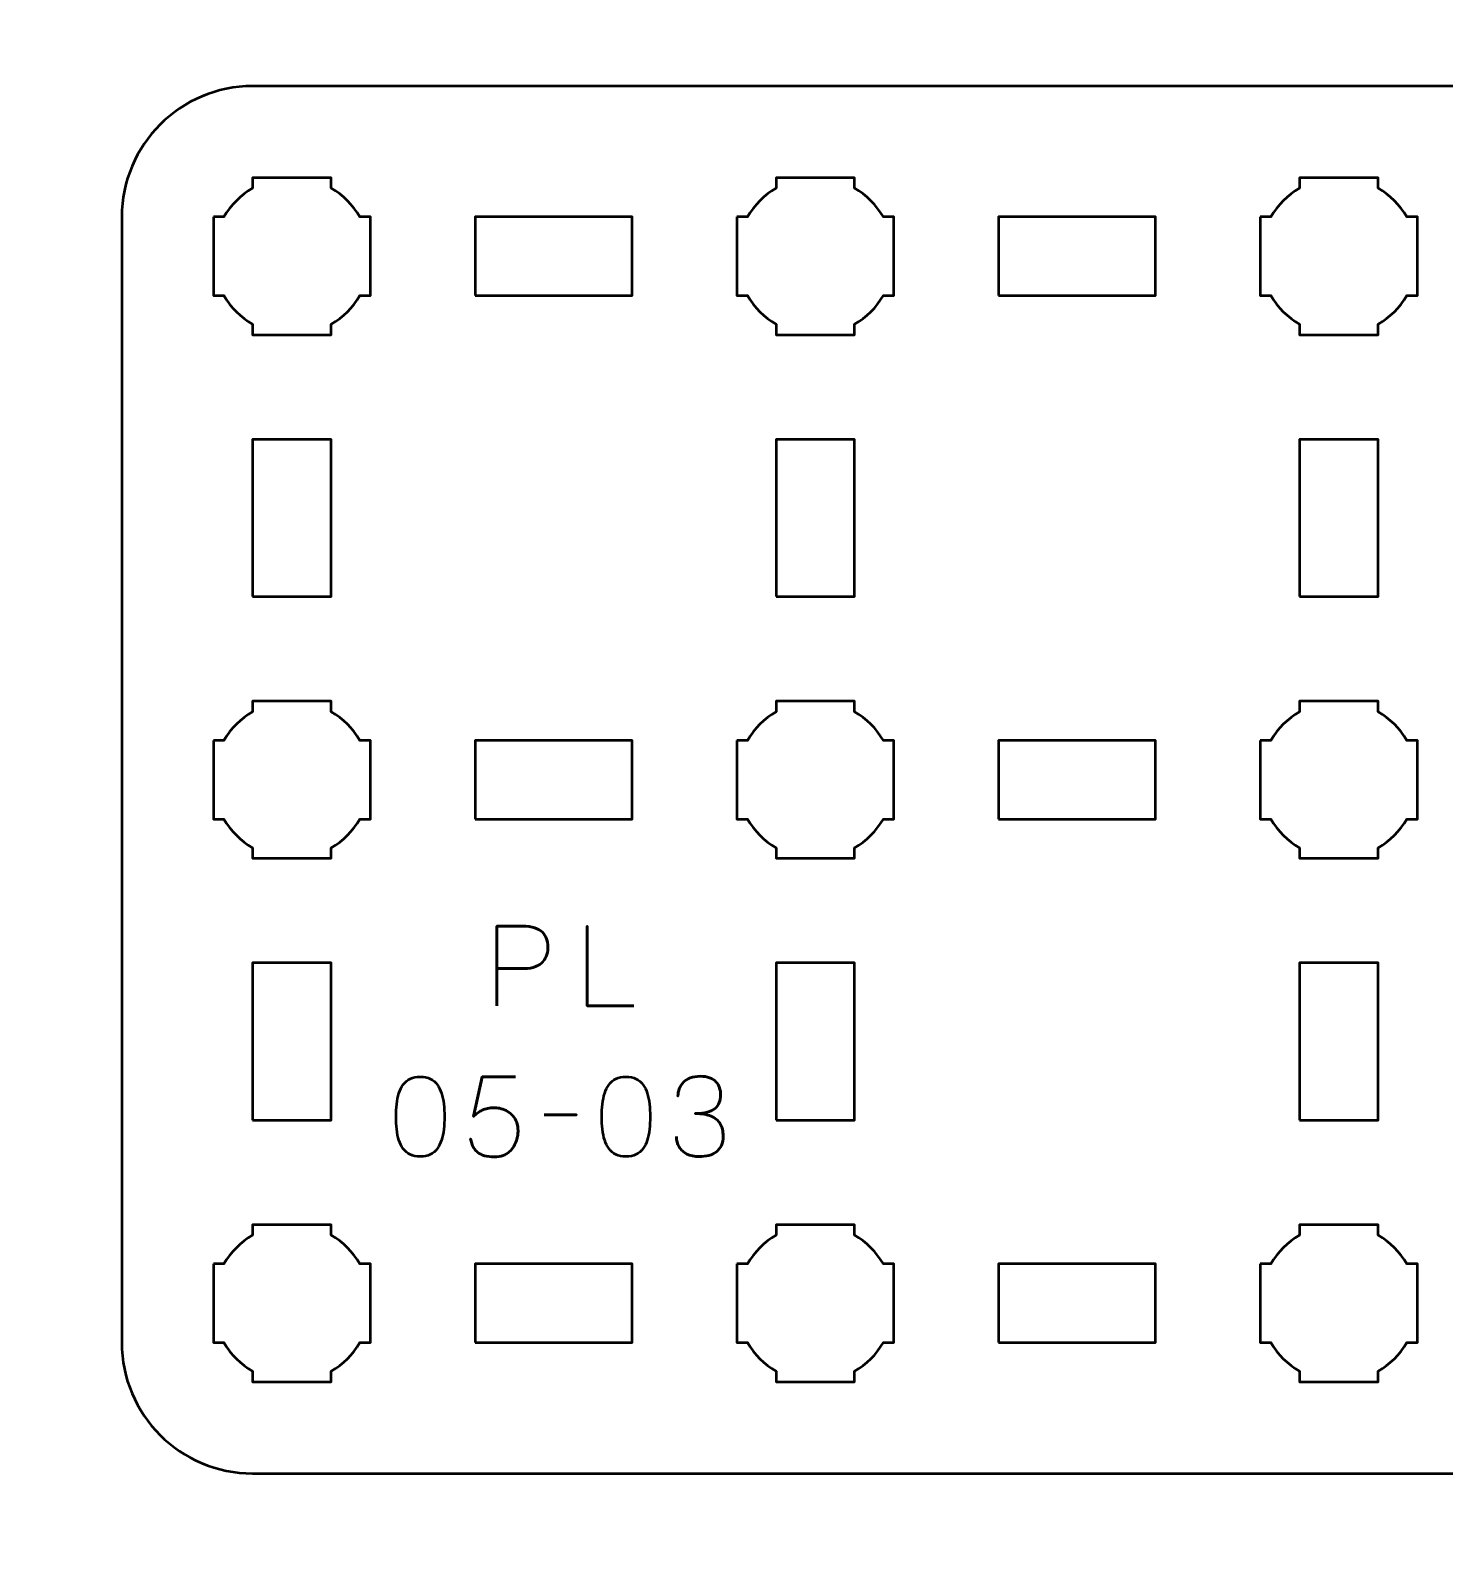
# Model space of a CAD drawing. Header units: centimetres. Extents: x -21 to 0, y -29.7 to 0.
# Drawn here: x -10.5 to -5.09, y -17.75 to -11.99 of the extents above; entities that cross this region are included whole.
import ezdxf

# ---------------------------------------------------------------- set-up
doc = ezdxf.new("R2010")
doc.units = ezdxf.units.CM
doc.header["$MEASUREMENT"] = 0
doc.layers.add('Layer 1', color=7, linetype='Continuous')

msp = doc.modelspace()

# ---------------------------------------------------------------- linework, layer by layer
at = {"layer": 'Layer 1', "lineweight": 53}
for points in [[(-8.8, -13), (-8.2, -13), (-8.2, -12.7), (-8.8, -12.7), (-8.8, -13)], [(-6.8, -13), (-6.2, -13), (-6.2, -12.7), (-6.8, -12.7), (-6.8, -13)], [(-9.65, -14.15), (-9.35, -14.15), (-9.35, -13.55), (-9.65, -13.55), (-9.65, -14.15)], [(-7.65, -14.15), (-7.35, -14.15), (-7.35, -13.55), (-7.65, -13.55), (-7.65, -14.15)], [(-5.65, -14.15), (-5.35, -14.15), (-5.35, -13.55), (-5.65, -13.55), (-5.65, -14.15)], [(-8.8, -15), (-8.2, -15), (-8.2, -14.7), (-8.8, -14.7), (-8.8, -15)], [(-6.8, -15), (-6.2, -15), (-6.2, -14.7), (-6.8, -14.7), (-6.8, -15)], [(-9.65, -16.15), (-9.35, -16.15), (-9.35, -15.55), (-9.65, -15.55), (-9.65, -16.15)], [(-7.65, -16.15), (-7.35, -16.15), (-7.35, -15.55), (-7.65, -15.55), (-7.65, -16.15)], [(-5.65, -16.15), (-5.35, -16.15), (-5.35, -15.55), (-5.65, -15.55), (-5.65, -16.15)], [(-8.8, -17), (-8.2, -17), (-8.2, -16.7), (-8.8, -16.7), (-8.8, -17)], [(-6.8, -17), (-6.2, -17), (-6.2, -16.7), (-6.8, -16.7), (-6.8, -17)]]:
    msp.add_lwpolyline(points, close=True, dxfattribs=at)
at = {"layer": 'Layer 1', "color": 1, "lineweight": 53}
msp.add_open_spline([(-21.00003, -29.19995), (-21.00003, -29.19995), (-21.00003, -5.89992), (-21.00003, -5.89992), (-21.00003, -5.89992), (-21.00003, -5.81709), (-20.93286, -5.74992), (-20.85003, -5.74992), (-20.85003, -5.74992), (-20.7672, -5.74992), (-20.70003, -5.68275), (-20.70003, -5.59992), (-20.70003, -5.59992), (-20.70003, -5.51709), (-20.7672, -5.44992), (-20.85003, -5.44992), (-20.85003, -5.44992), (-20.93286, -5.44992), (-21.00003, -5.38275), (-21.00003, -5.29992), (-21.00003, -5.29992), (-21.00003, -5.21709), (-20.93286, -5.14992), (-20.85003, -5.14992), (-20.85003, -5.14992), (-20.7672, -5.14992), (-20.70003, -5.08275), (-20.70003, -4.99992), (-20.70003, -4.99992), (-20.70003, -4.91709), (-20.7672, -4.84992), (-20.85003, -4.84992), (-20.85003, -4.84992), (-20.93286, -4.84992), (-21.00003, -4.78275), (-21.00003, -4.69992), (-21.00003, -4.69992), (-21.00003, -4.61709), (-20.93286, -4.54992), (-20.85003, -4.54992), (-20.85003, -4.54992), (-20.7672, -4.54992), (-20.70003, -4.48275), (-20.70003, -4.39992), (-20.70003, -4.39992), (-20.70003, -4.31709), (-20.7672, -4.24992), (-20.85003, -4.24992), (-20.85003, -4.24992), (-20.93286, -4.24992), (-21.00003, -4.18275), (-21.00003, -4.09992), (-21.00003, -4.09992), (-21.00003, -4.01709), (-20.93286, -3.94992), (-20.85003, -3.94992), (-20.85003, -3.94992), (-20.7672, -3.94992), (-20.70003, -3.88275), (-20.70003, -3.79992), (-20.70003, -3.79992), (-20.70003, -3.71709), (-20.7672, -3.64992), (-20.85003, -3.64992), (-20.85003, -3.64992), (-20.93286, -3.64992), (-21.00003, -3.58275), (-21.00003, -3.49992), (-21.00003, -3.49992), (-21.00003, -3.41709), (-20.93286, -3.34992), (-20.85003, -3.34992), (-20.85003, -3.34992), (-20.7672, -3.34992), (-20.70003, -3.28275), (-20.70003, -3.19992), (-20.70003, -3.19992), (-20.70003, -3.11709), (-20.7672, -3.04992), (-20.85003, -3.04992), (-20.85003, -3.04992), (-20.93286, -3.04992), (-21.00003, -2.98275), (-21.00003, -2.89992), (-21.00003, -2.89992), (-21.00003, -2.81709), (-20.93286, -2.74992), (-20.85003, -2.74992), (-20.85003, -2.74992), (-20.7672, -2.74992), (-20.70003, -2.68275), (-20.70003, -2.59992), (-20.70003, -2.59992), (-20.70003, -2.51709), (-20.7672, -2.44992), (-20.85003, -2.44992), (-20.85003, -2.44992), (-20.93286, -2.44992), (-21.00003, -2.38275), (-21.00003, -2.29992), (-21.00003, -2.29992), (-21.00003, -2.21709), (-20.93286, -2.14992), (-20.85003, -2.14992), (-20.85003, -2.14992), (-20.7672, -2.14992), (-20.70003, -2.08275), (-20.70003, -1.99992), (-20.70003, -1.99992), (-20.70003, -1.91709), (-20.7672, -1.84992), (-20.85003, -1.84992), (-20.85003, -1.84992), (-20.93286, -1.84992), (-21.00003, -1.78275), (-21.00003, -1.69992), (-21.00003, -1.69992), (-21.00003, -1.61709), (-20.93286, -1.54992), (-20.85003, -1.54992), (-20.85003, -1.54992), (-20.7672, -1.54992), (-20.70003, -1.48275), (-20.70003, -1.39992), (-20.70003, -1.39992), (-20.70003, -1.31709), (-20.7672, -1.24992), (-20.85003, -1.24992), (-20.85003, -1.24992), (-20.93286, -1.24992), (-21.00003, -1.18275), (-21.00003, -1.09992), (-21.00003, -1.09992), (-21.00003, -1.09992), (-21.00003, -0.49992), (-21.00003, -0.49992), (-21.00003, -0.49992), (-21.00003, -0.22295), (-20.77694, 0.00004), (-20.49994, 0.00004), (-20.49994, 0.00004), (-20.49994, 0.00004), (-0.50008, 0.00004), (-0.50008, 0.00004), (-0.50008, 0.00004), (-0.22294, 0.00004), (0.00002, -0.22295), (0.00002, -0.49992), (0.00002, -0.49992), (0.00002, -0.49992), (0.00002, -29.19995), (0.00002, -29.19995), (0.00002, -29.19995), (0.00002, -29.47695), (-0.22294, -29.70004), (-0.50008, -29.70004), (-0.50008, -29.70004), (-0.50008, -29.70004), (-20.49994, -29.70004), (-20.49994, -29.70004), (-20.49994, -29.70004), (-20.77694, -29.70004), (-21.00003, -29.47695), (-21.00003, -29.19995)], degree=3, knots=[0, 0, 0, 0, 0.0243902, 0.0243902, 0.0243902, 0.0243902, 0.0487805, 0.0487805, 0.0487805, 0.0487805, 0.0731707, 0.0731707, 0.0731707, 0.0731707, 0.097561, 0.097561, 0.097561, 0.097561, 0.1219512, 0.1219512, 0.1219512, 0.1219512, 0.1463415, 0.1463415, 0.1463415, 0.1463415, 0.1707317, 0.1707317, 0.1707317, 0.1707317, 0.195122, 0.195122, 0.195122, 0.195122, 0.2195122, 0.2195122, 0.2195122, 0.2195122, 0.2439024, 0.2439024, 0.2439024, 0.2439024, 0.2682927, 0.2682927, 0.2682927, 0.2682927, 0.2926829, 0.2926829, 0.2926829, 0.2926829, 0.3170732, 0.3170732, 0.3170732, 0.3170732, 0.3414634, 0.3414634, 0.3414634, 0.3414634, 0.3658537, 0.3658537, 0.3658537, 0.3658537, 0.3902439, 0.3902439, 0.3902439, 0.3902439, 0.4146341, 0.4146341, 0.4146341, 0.4146341, 0.4390244, 0.4390244, 0.4390244, 0.4390244, 0.4634146, 0.4634146, 0.4634146, 0.4634146, 0.4878049, 0.4878049, 0.4878049, 0.4878049, 0.5121951, 0.5121951, 0.5121951, 0.5121951, 0.5365854, 0.5365854, 0.5365854, 0.5365854, 0.5609756, 0.5609756, 0.5609756, 0.5609756, 0.5853659, 0.5853659, 0.5853659, 0.5853659, 0.6097561, 0.6097561, 0.6097561, 0.6097561, 0.6341463, 0.6341463, 0.6341463, 0.6341463, 0.6585366, 0.6585366, 0.6585366, 0.6585366, 0.6829268, 0.6829268, 0.6829268, 0.6829268, 0.7073171, 0.7073171, 0.7073171, 0.7073171, 0.7317073, 0.7317073, 0.7317073, 0.7317073, 0.7560976, 0.7560976, 0.7560976, 0.7560976, 0.7804878, 0.7804878, 0.7804878, 0.7804878, 0.804878, 0.804878, 0.804878, 0.804878, 0.8292683, 0.8292683, 0.8292683, 0.8292683, 0.8536585, 0.8536585, 0.8536585, 0.8536585, 0.8780488, 0.8780488, 0.8780488, 0.8780488, 0.902439, 0.902439, 0.902439, 0.902439, 0.9268293, 0.9268293, 0.9268293, 0.9268293, 0.9512195, 0.9512195, 0.9512195, 0.9512195, 0.9756098, 0.9756098, 0.9756098, 0.9756098, 1, 1, 1, 1], dxfattribs=at)
at = {"layer": 'Layer 1', "color": 3, "lineweight": 53}
msp.add_open_spline([(-10.15, -17), (-10.15, -17), (-10.15, -12.7), (-10.15, -12.7), (-10.15, -12.7), (-10.15, -12.42391), (-9.92609, -12.2), (-9.65, -12.2), (-9.65, -12.2), (-9.65, -12.2), (-1.35, -12.2), (-1.35, -12.2), (-1.35, -12.2), (-1.07391, -12.2), (-0.85, -12.42391), (-0.85, -12.7), (-0.85, -12.7), (-0.85, -12.7), (-0.85, -17), (-0.85, -17), (-0.85, -17), (-0.85, -17.27609), (-1.07391, -17.5), (-1.35, -17.5), (-1.35, -17.5), (-1.35, -17.5), (-9.65, -17.5), (-9.65, -17.5), (-9.65, -17.5), (-9.92609, -17.5), (-10.15, -17.27609), (-10.15, -17)], degree=3, knots=[0, 0, 0, 0, 0.125, 0.125, 0.125, 0.125, 0.25, 0.25, 0.25, 0.25, 0.375, 0.375, 0.375, 0.375, 0.5, 0.5, 0.5, 0.5, 0.625, 0.625, 0.625, 0.625, 0.75, 0.75, 0.75, 0.75, 0.875, 0.875, 0.875, 0.875, 1, 1, 1, 1], dxfattribs=at)
at = {"layer": 'Layer 1', "lineweight": 53}
for points in [[(-9.8, -12.7), (-9.8, -12.7), (-9.75985, -12.7), (-9.75985, -12.7), (-9.75985, -12.7), (-9.7335, -12.65447), (-9.69553, -12.6165), (-9.65, -12.59015), (-9.65, -12.59015), (-9.65, -12.59015), (-9.65, -12.55), (-9.65, -12.55), (-9.65, -12.55), (-9.65, -12.55), (-9.5, -12.55), (-9.5, -12.55), (-9.5, -12.55), (-9.5, -12.55), (-9.35, -12.55), (-9.35, -12.55), (-9.35, -12.55), (-9.35, -12.55), (-9.35, -12.59015), (-9.35, -12.59015), (-9.35, -12.59015), (-9.30447, -12.6165), (-9.2665, -12.65447), (-9.24015, -12.7), (-9.24015, -12.7), (-9.24015, -12.7), (-9.2, -12.7), (-9.2, -12.7), (-9.2, -12.7), (-9.2, -12.7), (-9.2, -12.85), (-9.2, -12.85), (-9.2, -12.85), (-9.2, -12.85), (-9.2, -13), (-9.2, -13), (-9.2, -13), (-9.2, -13), (-9.24015, -13), (-9.24015, -13), (-9.24015, -13), (-9.2665, -13.04553), (-9.30447, -13.0835), (-9.35, -13.10985), (-9.35, -13.10985), (-9.35, -13.10985), (-9.35, -13.15), (-9.35, -13.15), (-9.35, -13.15), (-9.35, -13.15), (-9.5, -13.15), (-9.5, -13.15), (-9.5, -13.15), (-9.5, -13.15), (-9.65, -13.15), (-9.65, -13.15), (-9.65, -13.15), (-9.65, -13.15), (-9.65, -13.10985), (-9.65, -13.10985), (-9.65, -13.10985), (-9.69553, -13.0835), (-9.7335, -13.04553), (-9.75985, -13), (-9.75985, -13), (-9.75985, -13), (-9.8, -13), (-9.8, -13), (-9.8, -13), (-9.8, -13), (-9.8, -12.85), (-9.8, -12.85), (-9.8, -12.85), (-9.8, -12.85), (-9.8, -12.7), (-9.8, -12.7)], [(-7.8, -12.7), (-7.8, -12.7), (-7.75985, -12.7), (-7.75985, -12.7), (-7.75985, -12.7), (-7.7335, -12.65447), (-7.69553, -12.6165), (-7.65, -12.59015), (-7.65, -12.59015), (-7.65, -12.59015), (-7.65, -12.55), (-7.65, -12.55), (-7.65, -12.55), (-7.65, -12.55), (-7.5, -12.55), (-7.5, -12.55), (-7.5, -12.55), (-7.5, -12.55), (-7.35, -12.55), (-7.35, -12.55), (-7.35, -12.55), (-7.35, -12.55), (-7.35, -12.59015), (-7.35, -12.59015), (-7.35, -12.59015), (-7.30447, -12.6165), (-7.2665, -12.65447), (-7.24015, -12.7), (-7.24015, -12.7), (-7.24015, -12.7), (-7.2, -12.7), (-7.2, -12.7), (-7.2, -12.7), (-7.2, -12.7), (-7.2, -12.85), (-7.2, -12.85), (-7.2, -12.85), (-7.2, -12.85), (-7.2, -13), (-7.2, -13), (-7.2, -13), (-7.2, -13), (-7.24015, -13), (-7.24015, -13), (-7.24015, -13), (-7.2665, -13.04553), (-7.30447, -13.0835), (-7.35, -13.10985), (-7.35, -13.10985), (-7.35, -13.10985), (-7.35, -13.15), (-7.35, -13.15), (-7.35, -13.15), (-7.35, -13.15), (-7.5, -13.15), (-7.5, -13.15), (-7.5, -13.15), (-7.5, -13.15), (-7.65, -13.15), (-7.65, -13.15), (-7.65, -13.15), (-7.65, -13.15), (-7.65, -13.10985), (-7.65, -13.10985), (-7.65, -13.10985), (-7.69553, -13.0835), (-7.7335, -13.04553), (-7.75985, -13), (-7.75985, -13), (-7.75985, -13), (-7.8, -13), (-7.8, -13), (-7.8, -13), (-7.8, -13), (-7.8, -12.85), (-7.8, -12.85), (-7.8, -12.85), (-7.8, -12.85), (-7.8, -12.7), (-7.8, -12.7)], [(-5.8, -12.7), (-5.8, -12.7), (-5.75985, -12.7), (-5.75985, -12.7), (-5.75985, -12.7), (-5.7335, -12.65447), (-5.69553, -12.6165), (-5.65, -12.59015), (-5.65, -12.59015), (-5.65, -12.59015), (-5.65, -12.55), (-5.65, -12.55), (-5.65, -12.55), (-5.65, -12.55), (-5.5, -12.55), (-5.5, -12.55), (-5.5, -12.55), (-5.5, -12.55), (-5.35, -12.55), (-5.35, -12.55), (-5.35, -12.55), (-5.35, -12.55), (-5.35, -12.59015), (-5.35, -12.59015), (-5.35, -12.59015), (-5.30447, -12.6165), (-5.2665, -12.65447), (-5.24015, -12.7), (-5.24015, -12.7), (-5.24015, -12.7), (-5.2, -12.7), (-5.2, -12.7), (-5.2, -12.7), (-5.2, -12.7), (-5.2, -12.85), (-5.2, -12.85), (-5.2, -12.85), (-5.2, -12.85), (-5.2, -13), (-5.2, -13), (-5.2, -13), (-5.2, -13), (-5.24015, -13), (-5.24015, -13), (-5.24015, -13), (-5.2665, -13.04553), (-5.30447, -13.0835), (-5.35, -13.10985), (-5.35, -13.10985), (-5.35, -13.10985), (-5.35, -13.15), (-5.35, -13.15), (-5.35, -13.15), (-5.35, -13.15), (-5.5, -13.15), (-5.5, -13.15), (-5.5, -13.15), (-5.5, -13.15), (-5.65, -13.15), (-5.65, -13.15), (-5.65, -13.15), (-5.65, -13.15), (-5.65, -13.10985), (-5.65, -13.10985), (-5.65, -13.10985), (-5.69553, -13.0835), (-5.7335, -13.04553), (-5.75985, -13), (-5.75985, -13), (-5.75985, -13), (-5.8, -13), (-5.8, -13), (-5.8, -13), (-5.8, -13), (-5.8, -12.85), (-5.8, -12.85), (-5.8, -12.85), (-5.8, -12.85), (-5.8, -12.7), (-5.8, -12.7)], [(-9.8, -14.7), (-9.8, -14.7), (-9.75985, -14.7), (-9.75985, -14.7), (-9.75985, -14.7), (-9.7335, -14.65447), (-9.69553, -14.6165), (-9.65, -14.59015), (-9.65, -14.59015), (-9.65, -14.59015), (-9.65, -14.55), (-9.65, -14.55), (-9.65, -14.55), (-9.65, -14.55), (-9.5, -14.55), (-9.5, -14.55), (-9.5, -14.55), (-9.5, -14.55), (-9.35, -14.55), (-9.35, -14.55), (-9.35, -14.55), (-9.35, -14.55), (-9.35, -14.59015), (-9.35, -14.59015), (-9.35, -14.59015), (-9.30447, -14.6165), (-9.2665, -14.65447), (-9.24015, -14.7), (-9.24015, -14.7), (-9.24015, -14.7), (-9.2, -14.7), (-9.2, -14.7), (-9.2, -14.7), (-9.2, -14.7), (-9.2, -14.85), (-9.2, -14.85), (-9.2, -14.85), (-9.2, -14.85), (-9.2, -15), (-9.2, -15), (-9.2, -15), (-9.2, -15), (-9.24015, -15), (-9.24015, -15), (-9.24015, -15), (-9.2665, -15.04553), (-9.30447, -15.0835), (-9.35, -15.10985), (-9.35, -15.10985), (-9.35, -15.10985), (-9.35, -15.15), (-9.35, -15.15), (-9.35, -15.15), (-9.35, -15.15), (-9.5, -15.15), (-9.5, -15.15), (-9.5, -15.15), (-9.5, -15.15), (-9.65, -15.15), (-9.65, -15.15), (-9.65, -15.15), (-9.65, -15.15), (-9.65, -15.10985), (-9.65, -15.10985), (-9.65, -15.10985), (-9.69553, -15.0835), (-9.7335, -15.04553), (-9.75985, -15), (-9.75985, -15), (-9.75985, -15), (-9.8, -15), (-9.8, -15), (-9.8, -15), (-9.8, -15), (-9.8, -14.85), (-9.8, -14.85), (-9.8, -14.85), (-9.8, -14.85), (-9.8, -14.7), (-9.8, -14.7)], [(-7.8, -14.7), (-7.8, -14.7), (-7.75985, -14.7), (-7.75985, -14.7), (-7.75985, -14.7), (-7.7335, -14.65447), (-7.69553, -14.6165), (-7.65, -14.59015), (-7.65, -14.59015), (-7.65, -14.59015), (-7.65, -14.55), (-7.65, -14.55), (-7.65, -14.55), (-7.65, -14.55), (-7.5, -14.55), (-7.5, -14.55), (-7.5, -14.55), (-7.5, -14.55), (-7.35, -14.55), (-7.35, -14.55), (-7.35, -14.55), (-7.35, -14.55), (-7.35, -14.59015), (-7.35, -14.59015), (-7.35, -14.59015), (-7.30447, -14.6165), (-7.2665, -14.65447), (-7.24015, -14.7), (-7.24015, -14.7), (-7.24015, -14.7), (-7.2, -14.7), (-7.2, -14.7), (-7.2, -14.7), (-7.2, -14.7), (-7.2, -14.85), (-7.2, -14.85), (-7.2, -14.85), (-7.2, -14.85), (-7.2, -15), (-7.2, -15), (-7.2, -15), (-7.2, -15), (-7.24015, -15), (-7.24015, -15), (-7.24015, -15), (-7.2665, -15.04553), (-7.30447, -15.0835), (-7.35, -15.10985), (-7.35, -15.10985), (-7.35, -15.10985), (-7.35, -15.15), (-7.35, -15.15), (-7.35, -15.15), (-7.35, -15.15), (-7.5, -15.15), (-7.5, -15.15), (-7.5, -15.15), (-7.5, -15.15), (-7.65, -15.15), (-7.65, -15.15), (-7.65, -15.15), (-7.65, -15.15), (-7.65, -15.10985), (-7.65, -15.10985), (-7.65, -15.10985), (-7.69553, -15.0835), (-7.7335, -15.04553), (-7.75985, -15), (-7.75985, -15), (-7.75985, -15), (-7.8, -15), (-7.8, -15), (-7.8, -15), (-7.8, -15), (-7.8, -14.85), (-7.8, -14.85), (-7.8, -14.85), (-7.8, -14.85), (-7.8, -14.7), (-7.8, -14.7)], [(-5.8, -14.7), (-5.8, -14.7), (-5.75985, -14.7), (-5.75985, -14.7), (-5.75985, -14.7), (-5.7335, -14.65447), (-5.69553, -14.6165), (-5.65, -14.59015), (-5.65, -14.59015), (-5.65, -14.59015), (-5.65, -14.55), (-5.65, -14.55), (-5.65, -14.55), (-5.65, -14.55), (-5.5, -14.55), (-5.5, -14.55), (-5.5, -14.55), (-5.5, -14.55), (-5.35, -14.55), (-5.35, -14.55), (-5.35, -14.55), (-5.35, -14.55), (-5.35, -14.59015), (-5.35, -14.59015), (-5.35, -14.59015), (-5.30447, -14.6165), (-5.2665, -14.65447), (-5.24015, -14.7), (-5.24015, -14.7), (-5.24015, -14.7), (-5.2, -14.7), (-5.2, -14.7), (-5.2, -14.7), (-5.2, -14.7), (-5.2, -14.85), (-5.2, -14.85), (-5.2, -14.85), (-5.2, -14.85), (-5.2, -15), (-5.2, -15), (-5.2, -15), (-5.2, -15), (-5.24015, -15), (-5.24015, -15), (-5.24015, -15), (-5.2665, -15.04553), (-5.30447, -15.0835), (-5.35, -15.10985), (-5.35, -15.10985), (-5.35, -15.10985), (-5.35, -15.15), (-5.35, -15.15), (-5.35, -15.15), (-5.35, -15.15), (-5.5, -15.15), (-5.5, -15.15), (-5.5, -15.15), (-5.5, -15.15), (-5.65, -15.15), (-5.65, -15.15), (-5.65, -15.15), (-5.65, -15.15), (-5.65, -15.10985), (-5.65, -15.10985), (-5.65, -15.10985), (-5.69553, -15.0835), (-5.7335, -15.04553), (-5.75985, -15), (-5.75985, -15), (-5.75985, -15), (-5.8, -15), (-5.8, -15), (-5.8, -15), (-5.8, -15), (-5.8, -14.85), (-5.8, -14.85), (-5.8, -14.85), (-5.8, -14.85), (-5.8, -14.7), (-5.8, -14.7)], [(-9.8, -16.7), (-9.8, -16.7), (-9.75985, -16.7), (-9.75985, -16.7), (-9.75985, -16.7), (-9.7335, -16.65447), (-9.69553, -16.6165), (-9.65, -16.59015), (-9.65, -16.59015), (-9.65, -16.59015), (-9.65, -16.55), (-9.65, -16.55), (-9.65, -16.55), (-9.65, -16.55), (-9.5, -16.55), (-9.5, -16.55), (-9.5, -16.55), (-9.5, -16.55), (-9.35, -16.55), (-9.35, -16.55), (-9.35, -16.55), (-9.35, -16.55), (-9.35, -16.59015), (-9.35, -16.59015), (-9.35, -16.59015), (-9.30447, -16.6165), (-9.2665, -16.65447), (-9.24015, -16.7), (-9.24015, -16.7), (-9.24015, -16.7), (-9.2, -16.7), (-9.2, -16.7), (-9.2, -16.7), (-9.2, -16.7), (-9.2, -16.85), (-9.2, -16.85), (-9.2, -16.85), (-9.2, -16.85), (-9.2, -17), (-9.2, -17), (-9.2, -17), (-9.2, -17), (-9.24015, -17), (-9.24015, -17), (-9.24015, -17), (-9.2665, -17.04553), (-9.30447, -17.0835), (-9.35, -17.10985), (-9.35, -17.10985), (-9.35, -17.10985), (-9.35, -17.15), (-9.35, -17.15), (-9.35, -17.15), (-9.35, -17.15), (-9.5, -17.15), (-9.5, -17.15), (-9.5, -17.15), (-9.5, -17.15), (-9.65, -17.15), (-9.65, -17.15), (-9.65, -17.15), (-9.65, -17.15), (-9.65, -17.10985), (-9.65, -17.10985), (-9.65, -17.10985), (-9.69553, -17.0835), (-9.7335, -17.04553), (-9.75985, -17), (-9.75985, -17), (-9.75985, -17), (-9.8, -17), (-9.8, -17), (-9.8, -17), (-9.8, -17), (-9.8, -16.85), (-9.8, -16.85), (-9.8, -16.85), (-9.8, -16.85), (-9.8, -16.7), (-9.8, -16.7)], [(-7.8, -16.7), (-7.8, -16.7), (-7.75985, -16.7), (-7.75985, -16.7), (-7.75985, -16.7), (-7.7335, -16.65447), (-7.69553, -16.6165), (-7.65, -16.59015), (-7.65, -16.59015), (-7.65, -16.59015), (-7.65, -16.55), (-7.65, -16.55), (-7.65, -16.55), (-7.65, -16.55), (-7.5, -16.55), (-7.5, -16.55), (-7.5, -16.55), (-7.5, -16.55), (-7.35, -16.55), (-7.35, -16.55), (-7.35, -16.55), (-7.35, -16.55), (-7.35, -16.59015), (-7.35, -16.59015), (-7.35, -16.59015), (-7.30447, -16.6165), (-7.2665, -16.65447), (-7.24015, -16.7), (-7.24015, -16.7), (-7.24015, -16.7), (-7.2, -16.7), (-7.2, -16.7), (-7.2, -16.7), (-7.2, -16.7), (-7.2, -16.85), (-7.2, -16.85), (-7.2, -16.85), (-7.2, -16.85), (-7.2, -17), (-7.2, -17), (-7.2, -17), (-7.2, -17), (-7.24015, -17), (-7.24015, -17), (-7.24015, -17), (-7.2665, -17.04553), (-7.30447, -17.0835), (-7.35, -17.10985), (-7.35, -17.10985), (-7.35, -17.10985), (-7.35, -17.15), (-7.35, -17.15), (-7.35, -17.15), (-7.35, -17.15), (-7.5, -17.15), (-7.5, -17.15), (-7.5, -17.15), (-7.5, -17.15), (-7.65, -17.15), (-7.65, -17.15), (-7.65, -17.15), (-7.65, -17.15), (-7.65, -17.10985), (-7.65, -17.10985), (-7.65, -17.10985), (-7.69553, -17.0835), (-7.7335, -17.04553), (-7.75985, -17), (-7.75985, -17), (-7.75985, -17), (-7.8, -17), (-7.8, -17), (-7.8, -17), (-7.8, -17), (-7.8, -16.85), (-7.8, -16.85), (-7.8, -16.85), (-7.8, -16.85), (-7.8, -16.7), (-7.8, -16.7)], [(-5.8, -16.7), (-5.8, -16.7), (-5.75985, -16.7), (-5.75985, -16.7), (-5.75985, -16.7), (-5.7335, -16.65447), (-5.69553, -16.6165), (-5.65, -16.59015), (-5.65, -16.59015), (-5.65, -16.59015), (-5.65, -16.55), (-5.65, -16.55), (-5.65, -16.55), (-5.65, -16.55), (-5.5, -16.55), (-5.5, -16.55), (-5.5, -16.55), (-5.5, -16.55), (-5.35, -16.55), (-5.35, -16.55), (-5.35, -16.55), (-5.35, -16.55), (-5.35, -16.59015), (-5.35, -16.59015), (-5.35, -16.59015), (-5.30447, -16.6165), (-5.2665, -16.65447), (-5.24015, -16.7), (-5.24015, -16.7), (-5.24015, -16.7), (-5.2, -16.7), (-5.2, -16.7), (-5.2, -16.7), (-5.2, -16.7), (-5.2, -16.85), (-5.2, -16.85), (-5.2, -16.85), (-5.2, -16.85), (-5.2, -17), (-5.2, -17), (-5.2, -17), (-5.2, -17), (-5.24015, -17), (-5.24015, -17), (-5.24015, -17), (-5.2665, -17.04553), (-5.30447, -17.0835), (-5.35, -17.10985), (-5.35, -17.10985), (-5.35, -17.10985), (-5.35, -17.15), (-5.35, -17.15), (-5.35, -17.15), (-5.35, -17.15), (-5.5, -17.15), (-5.5, -17.15), (-5.5, -17.15), (-5.5, -17.15), (-5.65, -17.15), (-5.65, -17.15), (-5.65, -17.15), (-5.65, -17.15), (-5.65, -17.10985), (-5.65, -17.10985), (-5.65, -17.10985), (-5.69553, -17.0835), (-5.7335, -17.04553), (-5.75985, -17), (-5.75985, -17), (-5.75985, -17), (-5.8, -17), (-5.8, -17), (-5.8, -17), (-5.8, -17), (-5.8, -16.85), (-5.8, -16.85), (-5.8, -16.85), (-5.8, -16.85), (-5.8, -16.7), (-5.8, -16.7)]]:
    msp.add_open_spline(points, degree=3, knots=[0, 0, 0, 0, 0.05, 0.05, 0.05, 0.05, 0.1, 0.1, 0.1, 0.1, 0.15, 0.15, 0.15, 0.15, 0.2, 0.2, 0.2, 0.2, 0.25, 0.25, 0.25, 0.25, 0.3, 0.3, 0.3, 0.3, 0.35, 0.35, 0.35, 0.35, 0.4, 0.4, 0.4, 0.4, 0.45, 0.45, 0.45, 0.45, 0.5, 0.5, 0.5, 0.5, 0.55, 0.55, 0.55, 0.55, 0.6, 0.6, 0.6, 0.6, 0.65, 0.65, 0.65, 0.65, 0.7, 0.7, 0.7, 0.7, 0.75, 0.75, 0.75, 0.75, 0.8, 0.8, 0.8, 0.8, 0.85, 0.85, 0.85, 0.85, 0.9, 0.9, 0.9, 0.9, 0.95, 0.95, 0.95, 0.95, 1, 1, 1, 1], dxfattribs=at)
at = {"layer": 'Layer 1', "color": 5, "lineweight": 53}
for points, knots in [([(-8.71762, -15.71432), (-8.71762, -15.71432), (-8.71762, -15.4091), (-8.71762, -15.4091), (-8.71762, -15.4091), (-8.71762, -15.4091), (-8.62025, -15.4091), (-8.62025, -15.4091), (-8.62025, -15.4091), (-8.60078, -15.40917), (-8.58477, -15.41136), (-8.57214, -15.41559), (-8.57214, -15.41559), (-8.55958, -15.41975), (-8.5497, -15.42554), (-8.54257, -15.43288), (-8.54257, -15.43288), (-8.53545, -15.44014), (-8.53037, -15.44847), (-8.52726, -15.45785), (-8.52726, -15.45785), (-8.52423, -15.46724), (-8.52247, -15.47704), (-8.52204, -15.48742), (-8.52204, -15.48742), (-8.52155, -15.49779), (-8.52275, -15.50795), (-8.52557, -15.51782), (-8.52557, -15.51782), (-8.52846, -15.5277), (-8.53333, -15.53666), (-8.54032, -15.54471), (-8.54032, -15.54471), (-8.54723, -15.55275), (-8.55661, -15.55917), (-8.5684, -15.5639), (-8.5684, -15.5639), (-8.58018, -15.56869), (-8.59478, -15.57109), (-8.61221, -15.57123), (-8.61221, -15.57123), (-8.61221, -15.57123), (-8.71762, -15.57123), (-8.71762, -15.57123), (-8.71762, -15.57123), (-8.71762, -15.57123), (-8.61221, -15.57123), (-8.61221, -15.57123), (-8.61221, -15.57123), (-8.59514, -15.57109), (-8.58067, -15.56869), (-8.56896, -15.5639), (-8.56896, -15.5639), (-8.55718, -15.55917), (-8.54779, -15.55275), (-8.54074, -15.54471), (-8.54074, -15.54471), (-8.53375, -15.53666), (-8.52874, -15.5277), (-8.52578, -15.51782), (-8.52578, -15.51782), (-8.52282, -15.50795), (-8.52155, -15.49779), (-8.52204, -15.48742), (-8.52204, -15.48742), (-8.52247, -15.47704), (-8.52423, -15.46724), (-8.5274, -15.45785), (-8.5274, -15.45785), (-8.53051, -15.44847), (-8.53573, -15.44014), (-8.54286, -15.43288), (-8.54286, -15.43288), (-8.55005, -15.42554), (-8.55993, -15.41975), (-8.57249, -15.41559), (-8.57249, -15.41559), (-8.58512, -15.41136), (-8.60099, -15.40917), (-8.62025, -15.4091), (-8.62025, -15.4091), (-8.62025, -15.4091), (-8.71762, -15.4091), (-8.71762, -15.4091), (-8.71762, -15.4091), (-8.71762, -15.4091), (-8.71762, -15.71432), (-8.71762, -15.71432)], [0, 0, 0, 0, 0.0454545, 0.0454545, 0.0454545, 0.0454545, 0.0909091, 0.0909091, 0.0909091, 0.0909091, 0.1363636, 0.1363636, 0.1363636, 0.1363636, 0.1818182, 0.1818182, 0.1818182, 0.1818182, 0.2272727, 0.2272727, 0.2272727, 0.2272727, 0.2727273, 0.2727273, 0.2727273, 0.2727273, 0.3181818, 0.3181818, 0.3181818, 0.3181818, 0.3636364, 0.3636364, 0.3636364, 0.3636364, 0.4090909, 0.4090909, 0.4090909, 0.4090909, 0.4545455, 0.4545455, 0.4545455, 0.4545455, 0.5, 0.5, 0.5, 0.5, 0.5454545, 0.5454545, 0.5454545, 0.5454545, 0.5909091, 0.5909091, 0.5909091, 0.5909091, 0.6363636, 0.6363636, 0.6363636, 0.6363636, 0.6818182, 0.6818182, 0.6818182, 0.6818182, 0.7272727, 0.7272727, 0.7272727, 0.7272727, 0.7727273, 0.7727273, 0.7727273, 0.7727273, 0.8181818, 0.8181818, 0.8181818, 0.8181818, 0.8636364, 0.8636364, 0.8636364, 0.8636364, 0.9090909, 0.9090909, 0.9090909, 0.9090909, 0.9545455, 0.9545455, 0.9545455, 0.9545455, 1, 1, 1, 1]), ([(-8.19312, -15.71432), (-8.19312, -15.71432), (-8.37134, -15.71432), (-8.37134, -15.71432), (-8.37134, -15.71432), (-8.37134, -15.71432), (-8.37134, -15.4091), (-8.37134, -15.4091), (-8.37134, -15.4091), (-8.37134, -15.4091), (-8.37134, -15.71432), (-8.37134, -15.71432), (-8.37134, -15.71432), (-8.37134, -15.71432), (-8.19312, -15.71432), (-8.19312, -15.71432)], [0, 0, 0, 0, 0.25, 0.25, 0.25, 0.25, 0.5, 0.5, 0.5, 0.5, 0.75, 0.75, 0.75, 0.75, 1, 1, 1, 1]), ([(-9.00972, -16.28963), (-8.99491, -16.28956), (-8.98214, -16.28695), (-8.97148, -16.28187), (-8.97148, -16.28187), (-8.9609, -16.27679), (-8.95208, -16.26952), (-8.94503, -16.26028), (-8.94503, -16.26028), (-8.93804, -16.25097), (-8.93254, -16.23996), (-8.92845, -16.22726), (-8.92845, -16.22726), (-8.92442, -16.21456), (-8.92153, -16.20066), (-8.91991, -16.18542), (-8.91991, -16.18542), (-8.91821, -16.17018), (-8.91737, -16.15416), (-8.91744, -16.13723), (-8.91744, -16.13723), (-8.91737, -16.12037), (-8.91821, -16.10435), (-8.91991, -16.08918), (-8.91991, -16.08918), (-8.92153, -16.07401), (-8.92442, -16.06004), (-8.92845, -16.04734), (-8.92845, -16.04734), (-8.93254, -16.03471), (-8.93804, -16.02371), (-8.94503, -16.01432), (-8.94503, -16.01432), (-8.95208, -16.00501), (-8.9609, -15.99774), (-8.97148, -15.99266), (-8.97148, -15.99266), (-8.98214, -15.98751), (-8.99491, -15.9849), (-9.00972, -15.98483), (-9.00972, -15.98483), (-9.02454, -15.9849), (-9.03731, -15.98751), (-9.04797, -15.99266), (-9.04797, -15.99266), (-9.05855, -15.99774), (-9.06737, -16.00501), (-9.07442, -16.01432), (-9.07442, -16.01432), (-9.08141, -16.02371), (-9.08691, -16.03471), (-9.091, -16.04734), (-9.091, -16.04734), (-9.09503, -16.06004), (-9.09792, -16.07401), (-9.09954, -16.08918), (-9.09954, -16.08918), (-9.10123, -16.10435), (-9.10208, -16.12037), (-9.10201, -16.13723), (-9.10201, -16.13723), (-9.10208, -16.15416), (-9.10123, -16.17018), (-9.09954, -16.18542), (-9.09954, -16.18542), (-9.09792, -16.20066), (-9.09503, -16.21456), (-9.091, -16.22726), (-9.091, -16.22726), (-9.08691, -16.23996), (-9.08141, -16.25097), (-9.07442, -16.26028), (-9.07442, -16.26028), (-9.06737, -16.26952), (-9.05855, -16.27679), (-9.04797, -16.28187), (-9.04797, -16.28187), (-9.03731, -16.28695), (-9.02454, -16.28956), (-9.00972, -16.28963)], [0, 0, 0, 0, 0.05, 0.05, 0.05, 0.05, 0.1, 0.1, 0.1, 0.1, 0.15, 0.15, 0.15, 0.15, 0.2, 0.2, 0.2, 0.2, 0.25, 0.25, 0.25, 0.25, 0.3, 0.3, 0.3, 0.3, 0.35, 0.35, 0.35, 0.35, 0.4, 0.4, 0.4, 0.4, 0.45, 0.45, 0.45, 0.45, 0.5, 0.5, 0.5, 0.5, 0.55, 0.55, 0.55, 0.55, 0.6, 0.6, 0.6, 0.6, 0.65, 0.65, 0.65, 0.65, 0.7, 0.7, 0.7, 0.7, 0.75, 0.75, 0.75, 0.75, 0.8, 0.8, 0.8, 0.8, 0.85, 0.85, 0.85, 0.85, 0.9, 0.9, 0.9, 0.9, 0.95, 0.95, 0.95, 0.95, 1, 1, 1, 1]), ([(-9.00972, -16.28963), (-8.99491, -16.28956), (-8.98214, -16.28695), (-8.97148, -16.28187), (-8.97148, -16.28187), (-8.9609, -16.27679), (-8.95208, -16.26952), (-8.94503, -16.26028), (-8.94503, -16.26028), (-8.93804, -16.25097), (-8.93254, -16.23996), (-8.92845, -16.22726), (-8.92845, -16.22726), (-8.92442, -16.21456), (-8.92153, -16.20066), (-8.91991, -16.18542), (-8.91991, -16.18542), (-8.91821, -16.17018), (-8.91737, -16.15416), (-8.91744, -16.13723), (-8.91744, -16.13723), (-8.91737, -16.12037), (-8.91821, -16.10435), (-8.91991, -16.08918), (-8.91991, -16.08918), (-8.92153, -16.07401), (-8.92442, -16.06004), (-8.92845, -16.04734), (-8.92845, -16.04734), (-8.93254, -16.03471), (-8.93804, -16.02371), (-8.94503, -16.01432), (-8.94503, -16.01432), (-8.95208, -16.00501), (-8.9609, -15.99774), (-8.97148, -15.99266), (-8.97148, -15.99266), (-8.98214, -15.98751), (-8.99491, -15.9849), (-9.00972, -15.98483), (-9.00972, -15.98483), (-9.02454, -15.9849), (-9.03731, -15.98751), (-9.04797, -15.99266), (-9.04797, -15.99266), (-9.05855, -15.99774), (-9.06737, -16.00501), (-9.07442, -16.01432), (-9.07442, -16.01432), (-9.08141, -16.02371), (-9.08691, -16.03471), (-9.091, -16.04734), (-9.091, -16.04734), (-9.09503, -16.06004), (-9.09792, -16.07401), (-9.09954, -16.08918), (-9.09954, -16.08918), (-9.10123, -16.10435), (-9.10208, -16.12037), (-9.10201, -16.13723), (-9.10201, -16.13723), (-9.10208, -16.15416), (-9.10123, -16.17018), (-9.09954, -16.18542), (-9.09954, -16.18542), (-9.09792, -16.20066), (-9.09503, -16.21456), (-9.091, -16.22726), (-9.091, -16.22726), (-9.08691, -16.23996), (-9.08141, -16.25097), (-9.07442, -16.26028), (-9.07442, -16.26028), (-9.06737, -16.26952), (-9.05855, -16.27679), (-9.04797, -16.28187), (-9.04797, -16.28187), (-9.03731, -16.28695), (-9.02454, -16.28956), (-9.00972, -16.28963)], [0, 0, 0, 0, 0.05, 0.05, 0.05, 0.05, 0.1, 0.1, 0.1, 0.1, 0.15, 0.15, 0.15, 0.15, 0.2, 0.2, 0.2, 0.2, 0.25, 0.25, 0.25, 0.25, 0.3, 0.3, 0.3, 0.3, 0.35, 0.35, 0.35, 0.35, 0.4, 0.4, 0.4, 0.4, 0.45, 0.45, 0.45, 0.45, 0.5, 0.5, 0.5, 0.5, 0.55, 0.55, 0.55, 0.55, 0.6, 0.6, 0.6, 0.6, 0.65, 0.65, 0.65, 0.65, 0.7, 0.7, 0.7, 0.7, 0.75, 0.75, 0.75, 0.75, 0.8, 0.8, 0.8, 0.8, 0.85, 0.85, 0.85, 0.85, 0.9, 0.9, 0.9, 0.9, 0.95, 0.95, 0.95, 0.95, 1, 1, 1, 1]), ([(-8.64566, -15.98441), (-8.64566, -15.98441), (-8.77266, -15.98441), (-8.77266, -15.98441), (-8.77266, -15.98441), (-8.77266, -15.98441), (-8.80653, -16.13596), (-8.80653, -16.13596), (-8.80653, -16.13596), (-8.8006, -16.13088), (-8.79496, -16.1263), (-8.78952, -16.12227), (-8.78952, -16.12227), (-8.78416, -16.11825), (-8.77852, -16.11487), (-8.77252, -16.11204), (-8.77252, -16.11204), (-8.76659, -16.10922), (-8.75982, -16.1071), (-8.7522, -16.10562), (-8.7522, -16.10562), (-8.74465, -16.10414), (-8.73562, -16.10336), (-8.72525, -16.10336), (-8.72525, -16.10336), (-8.71678, -16.10336), (-8.70831, -16.10449), (-8.69985, -16.10682), (-8.69985, -16.10682), (-8.69138, -16.10908), (-8.68334, -16.11254), (-8.67572, -16.11712), (-8.67572, -16.11712), (-8.66803, -16.12178), (-8.66125, -16.12757), (-8.65533, -16.13455), (-8.65533, -16.13455), (-8.64933, -16.14154), (-8.6446, -16.14972), (-8.64122, -16.1591), (-8.64122, -16.1591), (-8.63776, -16.16849), (-8.636, -16.17914), (-8.63593, -16.19099), (-8.63593, -16.19099), (-8.63585, -16.19537), (-8.63635, -16.20087), (-8.63734, -16.20736), (-8.63734, -16.20736), (-8.63825, -16.21385), (-8.63995, -16.22091), (-8.64235, -16.22839), (-8.64235, -16.22839), (-8.64474, -16.23587), (-8.64813, -16.24328), (-8.65243, -16.25061), (-8.65243, -16.25061), (-8.65674, -16.25795), (-8.66224, -16.26465), (-8.66887, -16.27072), (-8.66887, -16.27072), (-8.67551, -16.27679), (-8.68355, -16.28166), (-8.69293, -16.28533), (-8.69293, -16.28533), (-8.70239, -16.28892), (-8.71347, -16.29083), (-8.72609, -16.2909), (-8.72609, -16.2909), (-8.74119, -16.29083), (-8.75389, -16.28921), (-8.76419, -16.28617), (-8.76419, -16.28617), (-8.7745, -16.28307), (-8.78289, -16.27905), (-8.78938, -16.27397), (-8.78938, -16.27397), (-8.79594, -16.26889), (-8.80102, -16.26331), (-8.80469, -16.25725), (-8.80469, -16.25725), (-8.80836, -16.25118), (-8.81111, -16.24511), (-8.81295, -16.23904), (-8.81295, -16.23904), (-8.81478, -16.23297), (-8.81619, -16.2274), (-8.81711, -16.22232), (-8.81711, -16.22232), (-8.81619, -16.2274), (-8.81478, -16.23297), (-8.81295, -16.23904), (-8.81295, -16.23904), (-8.81111, -16.24511), (-8.80836, -16.25118), (-8.80469, -16.25725), (-8.80469, -16.25725), (-8.80102, -16.26331), (-8.79594, -16.26889), (-8.78938, -16.27397), (-8.78938, -16.27397), (-8.78289, -16.27905), (-8.7745, -16.28307), (-8.76419, -16.28617), (-8.76419, -16.28617), (-8.75389, -16.28921), (-8.74119, -16.29083), (-8.72609, -16.2909), (-8.72609, -16.2909), (-8.71347, -16.29083), (-8.70239, -16.28892), (-8.69293, -16.28533), (-8.69293, -16.28533), (-8.68355, -16.28166), (-8.67551, -16.27679), (-8.66887, -16.27072), (-8.66887, -16.27072), (-8.66224, -16.26465), (-8.65674, -16.25795), (-8.65243, -16.25061), (-8.65243, -16.25061), (-8.64813, -16.24328), (-8.64474, -16.23587), (-8.64235, -16.22839), (-8.64235, -16.22839), (-8.63995, -16.22091), (-8.63825, -16.21385), (-8.63734, -16.20736), (-8.63734, -16.20736), (-8.63635, -16.20087), (-8.63585, -16.19537), (-8.63593, -16.19099), (-8.63593, -16.19099), (-8.636, -16.17914), (-8.63776, -16.16849), (-8.64122, -16.1591), (-8.64122, -16.1591), (-8.6446, -16.14972), (-8.64933, -16.14154), (-8.65533, -16.13455), (-8.65533, -16.13455), (-8.66125, -16.12757), (-8.66803, -16.12178), (-8.67572, -16.11712), (-8.67572, -16.11712), (-8.68334, -16.11254), (-8.69138, -16.10908), (-8.69985, -16.10682), (-8.69985, -16.10682), (-8.70831, -16.10449), (-8.71678, -16.10336), (-8.72525, -16.10336), (-8.72525, -16.10336), (-8.73562, -16.10336), (-8.74465, -16.10414), (-8.7522, -16.10562), (-8.7522, -16.10562), (-8.75982, -16.1071), (-8.76659, -16.10922), (-8.77252, -16.11204), (-8.77252, -16.11204), (-8.77852, -16.11487), (-8.78416, -16.11825), (-8.78952, -16.12227), (-8.78952, -16.12227), (-8.79496, -16.1263), (-8.8006, -16.13088), (-8.80653, -16.13596), (-8.80653, -16.13596), (-8.80653, -16.13596), (-8.77266, -15.98441), (-8.77266, -15.98441), (-8.77266, -15.98441), (-8.77266, -15.98441), (-8.64566, -15.98441), (-8.64566, -15.98441)], [0, 0, 0, 0, 0.0227273, 0.0227273, 0.0227273, 0.0227273, 0.0454545, 0.0454545, 0.0454545, 0.0454545, 0.0681818, 0.0681818, 0.0681818, 0.0681818, 0.0909091, 0.0909091, 0.0909091, 0.0909091, 0.1136364, 0.1136364, 0.1136364, 0.1136364, 0.1363636, 0.1363636, 0.1363636, 0.1363636, 0.1590909, 0.1590909, 0.1590909, 0.1590909, 0.1818182, 0.1818182, 0.1818182, 0.1818182, 0.2045455, 0.2045455, 0.2045455, 0.2045455, 0.2272727, 0.2272727, 0.2272727, 0.2272727, 0.25, 0.25, 0.25, 0.25, 0.2727273, 0.2727273, 0.2727273, 0.2727273, 0.2954545, 0.2954545, 0.2954545, 0.2954545, 0.3181818, 0.3181818, 0.3181818, 0.3181818, 0.3409091, 0.3409091, 0.3409091, 0.3409091, 0.3636364, 0.3636364, 0.3636364, 0.3636364, 0.3863636, 0.3863636, 0.3863636, 0.3863636, 0.4090909, 0.4090909, 0.4090909, 0.4090909, 0.4318182, 0.4318182, 0.4318182, 0.4318182, 0.4545455, 0.4545455, 0.4545455, 0.4545455, 0.4772727, 0.4772727, 0.4772727, 0.4772727, 0.5, 0.5, 0.5, 0.5, 0.5227273, 0.5227273, 0.5227273, 0.5227273, 0.5454545, 0.5454545, 0.5454545, 0.5454545, 0.5681818, 0.5681818, 0.5681818, 0.5681818, 0.5909091, 0.5909091, 0.5909091, 0.5909091, 0.6136364, 0.6136364, 0.6136364, 0.6136364, 0.6363636, 0.6363636, 0.6363636, 0.6363636, 0.6590909, 0.6590909, 0.6590909, 0.6590909, 0.6818182, 0.6818182, 0.6818182, 0.6818182, 0.7045455, 0.7045455, 0.7045455, 0.7045455, 0.7272727, 0.7272727, 0.7272727, 0.7272727, 0.75, 0.75, 0.75, 0.75, 0.7727273, 0.7727273, 0.7727273, 0.7727273, 0.7954545, 0.7954545, 0.7954545, 0.7954545, 0.8181818, 0.8181818, 0.8181818, 0.8181818, 0.8409091, 0.8409091, 0.8409091, 0.8409091, 0.8636364, 0.8636364, 0.8636364, 0.8636364, 0.8863636, 0.8863636, 0.8863636, 0.8863636, 0.9090909, 0.9090909, 0.9090909, 0.9090909, 0.9318182, 0.9318182, 0.9318182, 0.9318182, 0.9545455, 0.9545455, 0.9545455, 0.9545455, 0.9772727, 0.9772727, 0.9772727, 0.9772727, 1, 1, 1, 1]), ([(-8.2236, -16.28963), (-8.20879, -16.28956), (-8.19602, -16.28695), (-8.18536, -16.28187), (-8.18536, -16.28187), (-8.17478, -16.27679), (-8.16596, -16.26952), (-8.15891, -16.26028), (-8.15891, -16.26028), (-8.15192, -16.25097), (-8.14642, -16.23996), (-8.14233, -16.22726), (-8.14233, -16.22726), (-8.1383, -16.21456), (-8.13541, -16.20066), (-8.13379, -16.18542), (-8.13379, -16.18542), (-8.13209, -16.17018), (-8.13125, -16.15416), (-8.13132, -16.13723), (-8.13132, -16.13723), (-8.13125, -16.12037), (-8.13209, -16.10435), (-8.13379, -16.08918), (-8.13379, -16.08918), (-8.13541, -16.07401), (-8.1383, -16.06004), (-8.14233, -16.04734), (-8.14233, -16.04734), (-8.14642, -16.03471), (-8.15192, -16.02371), (-8.15891, -16.01432), (-8.15891, -16.01432), (-8.16596, -16.00501), (-8.17478, -15.99774), (-8.18536, -15.99266), (-8.18536, -15.99266), (-8.19602, -15.98751), (-8.20879, -15.9849), (-8.2236, -15.98483), (-8.2236, -15.98483), (-8.23842, -15.9849), (-8.25119, -15.98751), (-8.26185, -15.99266), (-8.26185, -15.99266), (-8.27243, -15.99774), (-8.28125, -16.00501), (-8.2883, -16.01432), (-8.2883, -16.01432), (-8.29529, -16.02371), (-8.30079, -16.03471), (-8.30488, -16.04734), (-8.30488, -16.04734), (-8.30891, -16.06004), (-8.3118, -16.07401), (-8.31342, -16.08918), (-8.31342, -16.08918), (-8.31511, -16.10435), (-8.31596, -16.12037), (-8.31589, -16.13723), (-8.31589, -16.13723), (-8.31596, -16.15416), (-8.31511, -16.17018), (-8.31342, -16.18542), (-8.31342, -16.18542), (-8.3118, -16.20066), (-8.30891, -16.21456), (-8.30488, -16.22726), (-8.30488, -16.22726), (-8.30079, -16.23996), (-8.29529, -16.25097), (-8.2883, -16.26028), (-8.2883, -16.26028), (-8.28125, -16.26952), (-8.27243, -16.27679), (-8.26185, -16.28187), (-8.26185, -16.28187), (-8.25119, -16.28695), (-8.23842, -16.28956), (-8.2236, -16.28963)], [0, 0, 0, 0, 0.05, 0.05, 0.05, 0.05, 0.1, 0.1, 0.1, 0.1, 0.15, 0.15, 0.15, 0.15, 0.2, 0.2, 0.2, 0.2, 0.25, 0.25, 0.25, 0.25, 0.3, 0.3, 0.3, 0.3, 0.35, 0.35, 0.35, 0.35, 0.4, 0.4, 0.4, 0.4, 0.45, 0.45, 0.45, 0.45, 0.5, 0.5, 0.5, 0.5, 0.55, 0.55, 0.55, 0.55, 0.6, 0.6, 0.6, 0.6, 0.65, 0.65, 0.65, 0.65, 0.7, 0.7, 0.7, 0.7, 0.75, 0.75, 0.75, 0.75, 0.8, 0.8, 0.8, 0.8, 0.85, 0.85, 0.85, 0.85, 0.9, 0.9, 0.9, 0.9, 0.95, 0.95, 0.95, 0.95, 1, 1, 1, 1]), ([(-8.2236, -16.28963), (-8.20879, -16.28956), (-8.19602, -16.28695), (-8.18536, -16.28187), (-8.18536, -16.28187), (-8.17478, -16.27679), (-8.16596, -16.26952), (-8.15891, -16.26028), (-8.15891, -16.26028), (-8.15192, -16.25097), (-8.14642, -16.23996), (-8.14233, -16.22726), (-8.14233, -16.22726), (-8.1383, -16.21456), (-8.13541, -16.20066), (-8.13379, -16.18542), (-8.13379, -16.18542), (-8.13209, -16.17018), (-8.13125, -16.15416), (-8.13132, -16.13723), (-8.13132, -16.13723), (-8.13125, -16.12037), (-8.13209, -16.10435), (-8.13379, -16.08918), (-8.13379, -16.08918), (-8.13541, -16.07401), (-8.1383, -16.06004), (-8.14233, -16.04734), (-8.14233, -16.04734), (-8.14642, -16.03471), (-8.15192, -16.02371), (-8.15891, -16.01432), (-8.15891, -16.01432), (-8.16596, -16.00501), (-8.17478, -15.99774), (-8.18536, -15.99266), (-8.18536, -15.99266), (-8.19602, -15.98751), (-8.20879, -15.9849), (-8.2236, -15.98483), (-8.2236, -15.98483), (-8.23842, -15.9849), (-8.25119, -15.98751), (-8.26185, -15.99266), (-8.26185, -15.99266), (-8.27243, -15.99774), (-8.28125, -16.00501), (-8.2883, -16.01432), (-8.2883, -16.01432), (-8.29529, -16.02371), (-8.30079, -16.03471), (-8.30488, -16.04734), (-8.30488, -16.04734), (-8.30891, -16.06004), (-8.3118, -16.07401), (-8.31342, -16.08918), (-8.31342, -16.08918), (-8.31511, -16.10435), (-8.31596, -16.12037), (-8.31589, -16.13723), (-8.31589, -16.13723), (-8.31596, -16.15416), (-8.31511, -16.17018), (-8.31342, -16.18542), (-8.31342, -16.18542), (-8.3118, -16.20066), (-8.30891, -16.21456), (-8.30488, -16.22726), (-8.30488, -16.22726), (-8.30079, -16.23996), (-8.29529, -16.25097), (-8.2883, -16.26028), (-8.2883, -16.26028), (-8.28125, -16.26952), (-8.27243, -16.27679), (-8.26185, -16.28187), (-8.26185, -16.28187), (-8.25119, -16.28695), (-8.23842, -16.28956), (-8.2236, -16.28963)], [0, 0, 0, 0, 0.05, 0.05, 0.05, 0.05, 0.1, 0.1, 0.1, 0.1, 0.15, 0.15, 0.15, 0.15, 0.2, 0.2, 0.2, 0.2, 0.25, 0.25, 0.25, 0.25, 0.3, 0.3, 0.3, 0.3, 0.35, 0.35, 0.35, 0.35, 0.4, 0.4, 0.4, 0.4, 0.45, 0.45, 0.45, 0.45, 0.5, 0.5, 0.5, 0.5, 0.55, 0.55, 0.55, 0.55, 0.6, 0.6, 0.6, 0.6, 0.65, 0.65, 0.65, 0.65, 0.7, 0.7, 0.7, 0.7, 0.75, 0.75, 0.75, 0.75, 0.8, 0.8, 0.8, 0.8, 0.85, 0.85, 0.85, 0.85, 0.9, 0.9, 0.9, 0.9, 0.95, 0.95, 0.95, 0.95, 1, 1, 1, 1]), ([(-8.03099, -16.21301), (-8.03092, -16.22825), (-8.02739, -16.24151), (-8.02041, -16.25301), (-8.02041, -16.25301), (-8.01342, -16.26444), (-8.00347, -16.2734), (-7.99049, -16.27982), (-7.99049, -16.27982), (-7.97751, -16.28624), (-7.96192, -16.28949), (-7.94378, -16.28963), (-7.94378, -16.28963), (-7.93017, -16.28963), (-7.91782, -16.28822), (-7.9066, -16.28526), (-7.9066, -16.28526), (-7.89545, -16.28229), (-7.88586, -16.27771), (-7.87774, -16.27143), (-7.87774, -16.27143), (-7.86963, -16.26515), (-7.86342, -16.25703), (-7.85898, -16.24716), (-7.85898, -16.24716), (-7.8546, -16.23721), (-7.85242, -16.22528), (-7.85235, -16.21131), (-7.85235, -16.21131), (-7.85227, -16.19269), (-7.85608, -16.17695), (-7.86363, -16.16418), (-7.86363, -16.16418), (-7.87118, -16.15141), (-7.8829, -16.14182), (-7.89863, -16.13526), (-7.89863, -16.13526), (-7.91436, -16.12869), (-7.93454, -16.12538), (-7.95902, -16.12538), (-7.95902, -16.12538), (-7.94075, -16.12545), (-7.92544, -16.12376), (-7.91295, -16.1203), (-7.91295, -16.1203), (-7.90053, -16.11684), (-7.89059, -16.11197), (-7.88311, -16.10562), (-7.88311, -16.10562), (-7.87563, -16.09934), (-7.8702, -16.09186), (-7.86695, -16.08326), (-7.86695, -16.08326), (-7.86363, -16.07472), (-7.86201, -16.06534), (-7.86208, -16.05511), (-7.86208, -16.05511), (-7.86201, -16.04487), (-7.86342, -16.03542), (-7.86624, -16.02667), (-7.86624, -16.02667), (-7.869, -16.01792), (-7.87351, -16.01023), (-7.87965, -16.00367), (-7.87965, -16.00367), (-7.88579, -15.99711), (-7.8939, -15.99196), (-7.90385, -15.98829), (-7.90385, -15.98829), (-7.91387, -15.98462), (-7.92608, -15.98279), (-7.9404, -15.98272), (-7.9404, -15.98272), (-7.95465, -15.98279), (-7.96714, -15.9849), (-7.97772, -15.989), (-7.97772, -15.989), (-7.98838, -15.99309), (-7.99712, -15.99866), (-8.00418, -16.00579), (-8.00418, -16.00579), (-8.01116, -16.01291), (-8.01639, -16.02103), (-8.01984, -16.0302), (-8.01984, -16.0302), (-8.02337, -16.03937), (-8.02506, -16.04911), (-8.02506, -16.05934), (-8.02506, -16.05934), (-8.02506, -16.04911), (-8.02337, -16.03937), (-8.01984, -16.0302), (-8.01984, -16.0302), (-8.01639, -16.02103), (-8.01116, -16.01291), (-8.00418, -16.00579), (-8.00418, -16.00579), (-7.99712, -15.99866), (-7.98838, -15.99309), (-7.97772, -15.989), (-7.97772, -15.989), (-7.96714, -15.9849), (-7.95465, -15.98279), (-7.9404, -15.98272), (-7.9404, -15.98272), (-7.92608, -15.98279), (-7.91387, -15.98462), (-7.90385, -15.98829), (-7.90385, -15.98829), (-7.8939, -15.99196), (-7.88579, -15.99711), (-7.87965, -16.00367), (-7.87965, -16.00367), (-7.87351, -16.01023), (-7.869, -16.01792), (-7.86624, -16.02667), (-7.86624, -16.02667), (-7.86342, -16.03542), (-7.86201, -16.04487), (-7.86208, -16.05511), (-7.86208, -16.05511), (-7.86201, -16.06534), (-7.86363, -16.07472), (-7.86695, -16.08326), (-7.86695, -16.08326), (-7.8702, -16.09186), (-7.87563, -16.09934), (-7.88311, -16.10562), (-7.88311, -16.10562), (-7.89059, -16.11197), (-7.90053, -16.11684), (-7.91295, -16.1203), (-7.91295, -16.1203), (-7.92544, -16.12376), (-7.94075, -16.12545), (-7.95902, -16.12538), (-7.95902, -16.12538), (-7.93454, -16.12538), (-7.91436, -16.12869), (-7.89863, -16.13526), (-7.89863, -16.13526), (-7.8829, -16.14182), (-7.87118, -16.15141), (-7.86363, -16.16418), (-7.86363, -16.16418), (-7.85608, -16.17695), (-7.85227, -16.19269), (-7.85235, -16.21131), (-7.85235, -16.21131), (-7.85242, -16.22528), (-7.8546, -16.23721), (-7.85898, -16.24716), (-7.85898, -16.24716), (-7.86342, -16.25703), (-7.86963, -16.26515), (-7.87774, -16.27143), (-7.87774, -16.27143), (-7.88586, -16.27771), (-7.89545, -16.28229), (-7.9066, -16.28526), (-7.9066, -16.28526), (-7.91782, -16.28822), (-7.93017, -16.28963), (-7.94378, -16.28963), (-7.94378, -16.28963), (-7.96192, -16.28949), (-7.97751, -16.28624), (-7.99049, -16.27982), (-7.99049, -16.27982), (-8.00347, -16.2734), (-8.01342, -16.26444), (-8.02041, -16.25301), (-8.02041, -16.25301), (-8.02739, -16.24151), (-8.03092, -16.22825), (-8.03099, -16.21301)], [0, 0, 0, 0, 0.0227273, 0.0227273, 0.0227273, 0.0227273, 0.0454545, 0.0454545, 0.0454545, 0.0454545, 0.0681818, 0.0681818, 0.0681818, 0.0681818, 0.0909091, 0.0909091, 0.0909091, 0.0909091, 0.1136364, 0.1136364, 0.1136364, 0.1136364, 0.1363636, 0.1363636, 0.1363636, 0.1363636, 0.1590909, 0.1590909, 0.1590909, 0.1590909, 0.1818182, 0.1818182, 0.1818182, 0.1818182, 0.2045455, 0.2045455, 0.2045455, 0.2045455, 0.2272727, 0.2272727, 0.2272727, 0.2272727, 0.25, 0.25, 0.25, 0.25, 0.2727273, 0.2727273, 0.2727273, 0.2727273, 0.2954545, 0.2954545, 0.2954545, 0.2954545, 0.3181818, 0.3181818, 0.3181818, 0.3181818, 0.3409091, 0.3409091, 0.3409091, 0.3409091, 0.3636364, 0.3636364, 0.3636364, 0.3636364, 0.3863636, 0.3863636, 0.3863636, 0.3863636, 0.4090909, 0.4090909, 0.4090909, 0.4090909, 0.4318182, 0.4318182, 0.4318182, 0.4318182, 0.4545455, 0.4545455, 0.4545455, 0.4545455, 0.4772727, 0.4772727, 0.4772727, 0.4772727, 0.5, 0.5, 0.5, 0.5, 0.5227273, 0.5227273, 0.5227273, 0.5227273, 0.5454545, 0.5454545, 0.5454545, 0.5454545, 0.5681818, 0.5681818, 0.5681818, 0.5681818, 0.5909091, 0.5909091, 0.5909091, 0.5909091, 0.6136364, 0.6136364, 0.6136364, 0.6136364, 0.6363636, 0.6363636, 0.6363636, 0.6363636, 0.6590909, 0.6590909, 0.6590909, 0.6590909, 0.6818182, 0.6818182, 0.6818182, 0.6818182, 0.7045455, 0.7045455, 0.7045455, 0.7045455, 0.7272727, 0.7272727, 0.7272727, 0.7272727, 0.75, 0.75, 0.75, 0.75, 0.7727273, 0.7727273, 0.7727273, 0.7727273, 0.7954545, 0.7954545, 0.7954545, 0.7954545, 0.8181818, 0.8181818, 0.8181818, 0.8181818, 0.8409091, 0.8409091, 0.8409091, 0.8409091, 0.8636364, 0.8636364, 0.8636364, 0.8636364, 0.8863636, 0.8863636, 0.8863636, 0.8863636, 0.9090909, 0.9090909, 0.9090909, 0.9090909, 0.9318182, 0.9318182, 0.9318182, 0.9318182, 0.9545455, 0.9545455, 0.9545455, 0.9545455, 0.9772727, 0.9772727, 0.9772727, 0.9772727, 1, 1, 1, 1]), ([(-8.53602, -16.13003), (-8.53602, -16.13003), (-8.41283, -16.13003), (-8.41283, -16.13003), (-8.41283, -16.13003), (-8.41283, -16.13003), (-8.53602, -16.13003), (-8.53602, -16.13003)], [0, 0, 0, 0, 0.5, 0.5, 0.5, 0.5, 1, 1, 1, 1])]:
    msp.add_open_spline(points, degree=3, knots=knots, dxfattribs=at)

doc.saveas('drawing.dxf')
